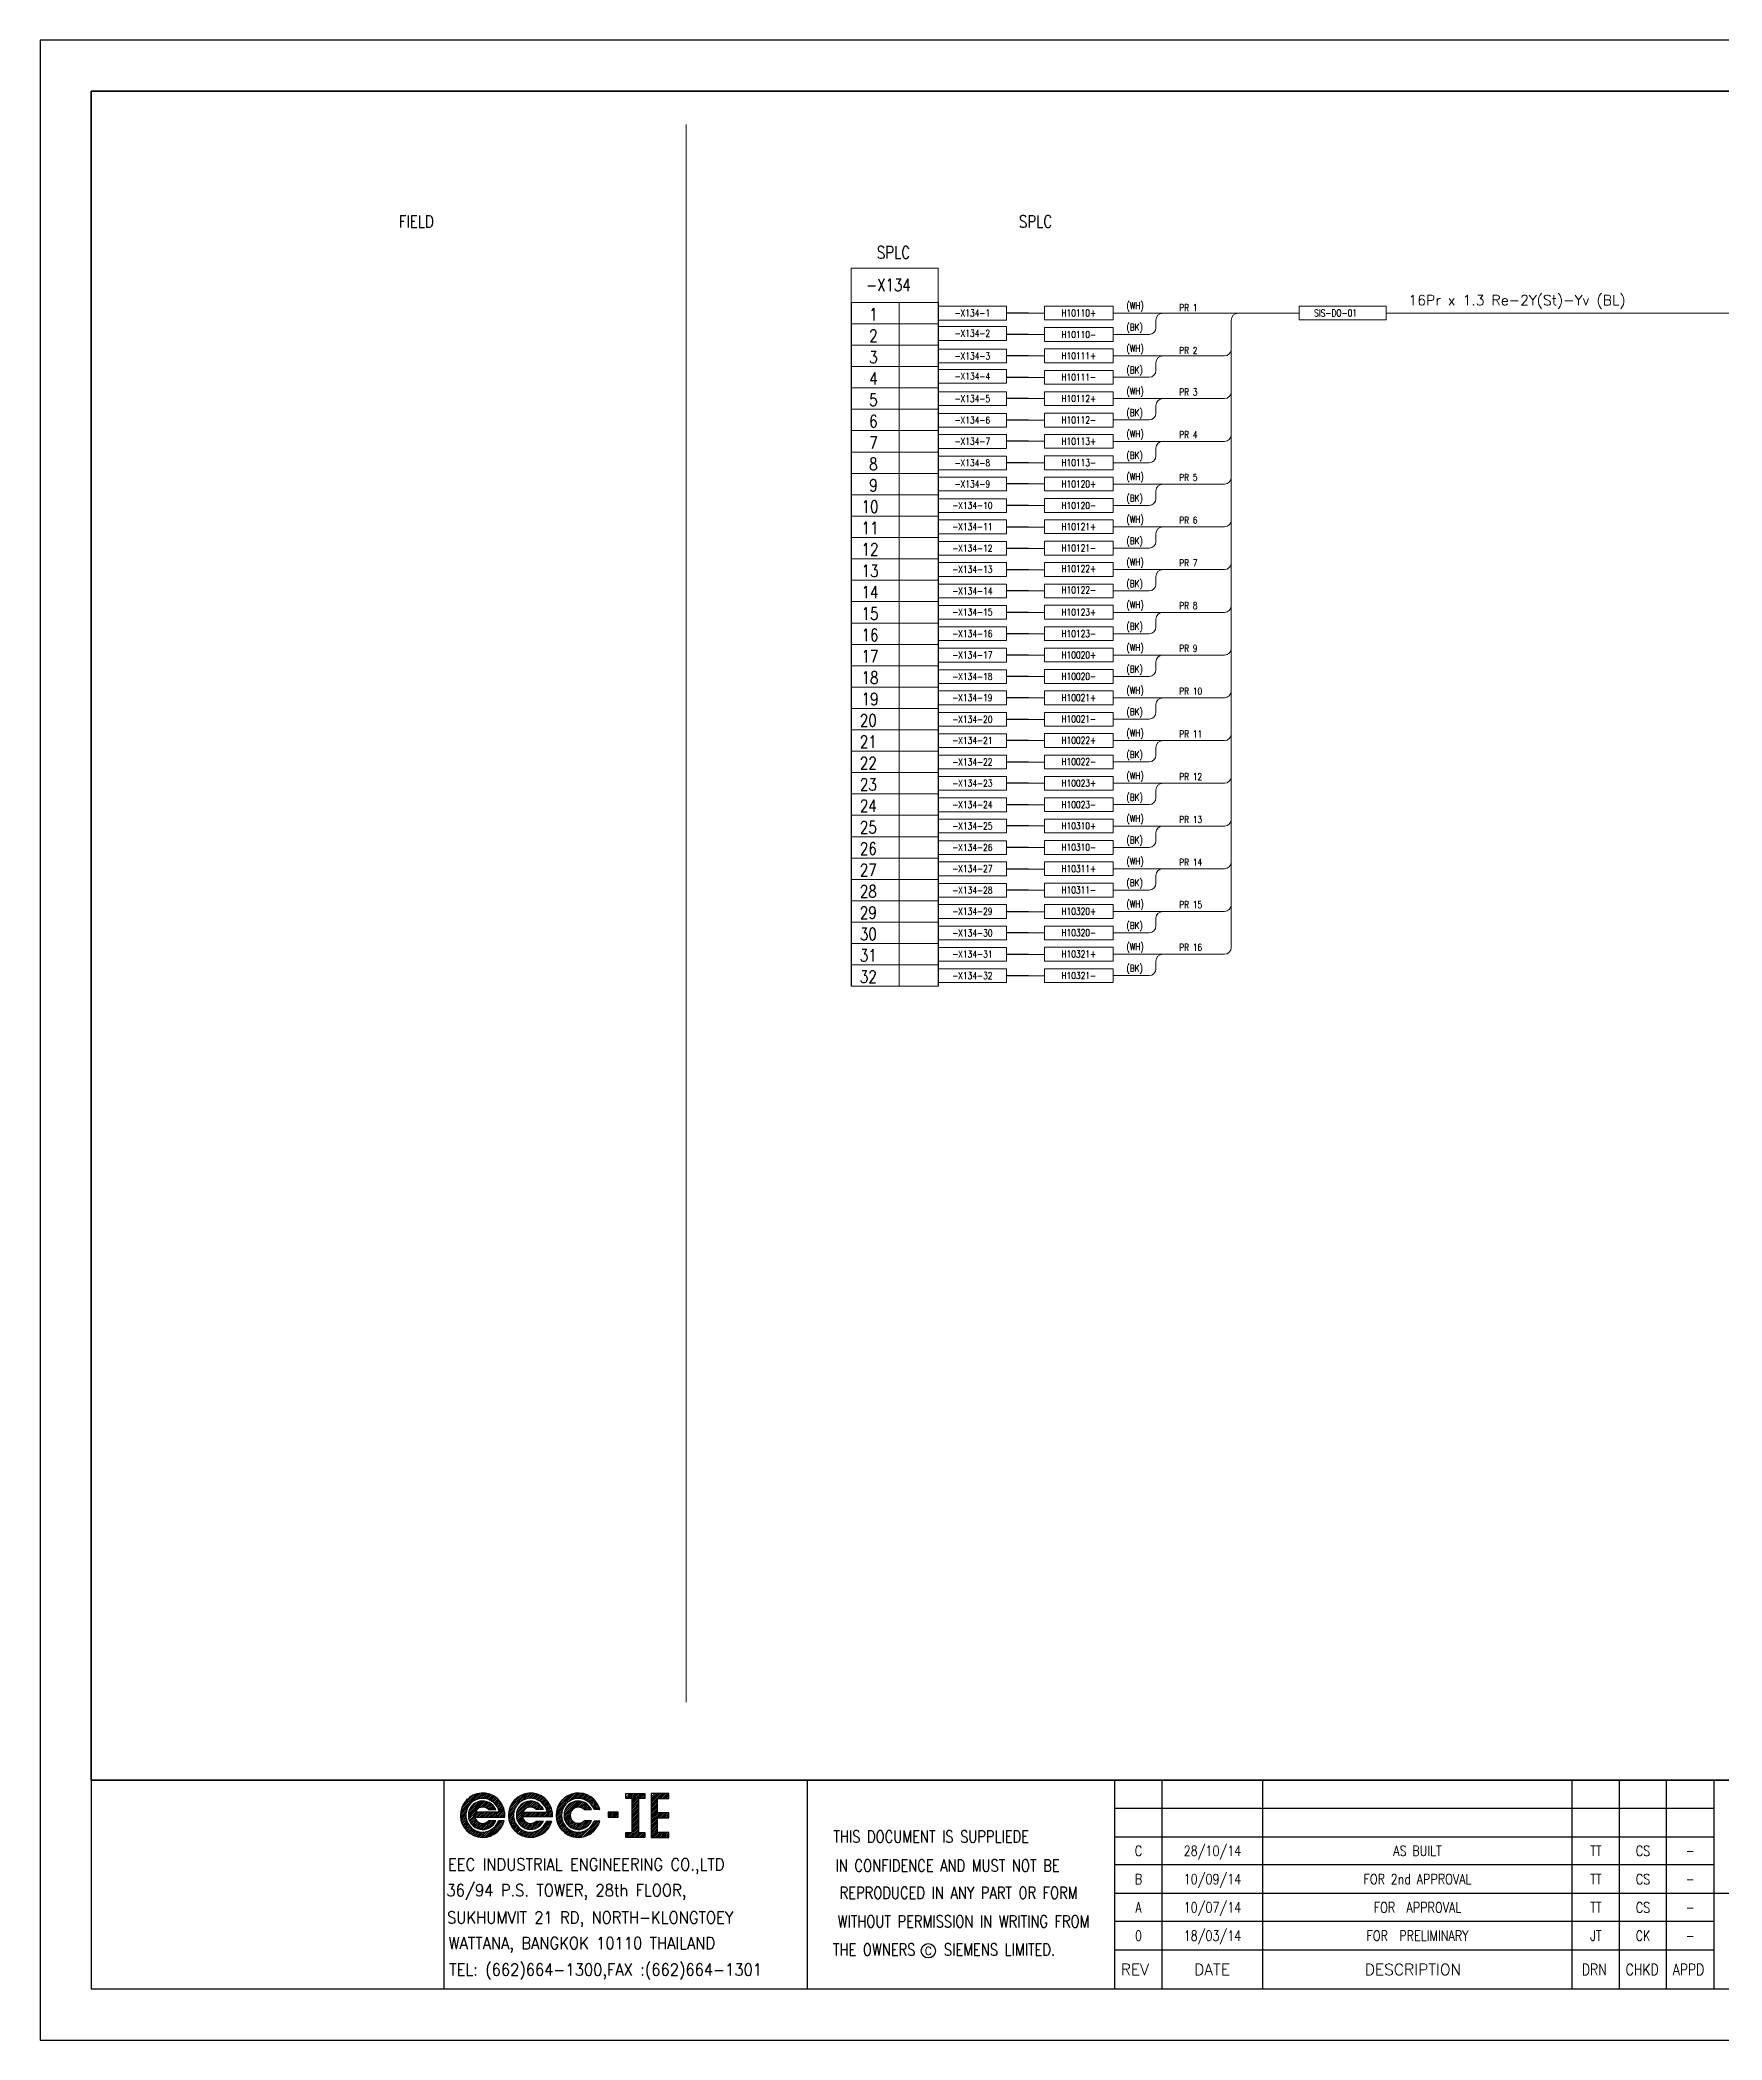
# Model space of a CAD drawing. Header units: millimetres. Extents: x -14942 to 24072, y -50285 to 2207.
# Drawn here: x 1572.6 to 1818.6, y -9461.3 to -9168.8 of the extents above; entities that cross this region are included whole.
import ezdxf
from ezdxf.enums import TextEntityAlignment as Align

# ---------------------------------------------------------------- set-up
doc = ezdxf.new("R2010")
doc.units = ezdxf.units.MM
doc.header["$MEASUREMENT"] = 0
doc.layers.get('0').update_dxf_attribs({"linetype": 'CONTINUOUS'})
for name, color, linetype in [('52049_PAPER A4$0$Frame_A1', 253, 'CONTINUOUS'), ('BEAM', 3, 'CONTINUOUS'), ('INSTRUMENT', 1, 'CONTINUOUS'), ('TEXT', 2, 'CONTINUOUS')]:
    doc.layers.add(name, color=color, linetype=linetype)
doc.styles.add('52049_PAPER A4$0$Romans-title', font='romans.shx')
doc.styles.add('ROMANS', font='romans')

# ---------------------------------------------------------------- blocks, each defined once
blk = doc.blocks.new('52049_PAPER A4$0$eec-ie')
at = {"layer": '52049_PAPER A4$0$Frame_A1', "color": 0, "lineweight": -3}
for p, q in [((0.649, 0.571), (0.955, 0.877)), ((0.773, 0.617), (1.031, 0.875)), ((4.693, 0.483), (5.085, 0.875)), ((4.878, 0.591), (5.165, 0.877)), ((-0.005, -0.082), (0.302, 0.224)), ((-0.002, -0.158), (0.256, 0.1)), ((0, 0), (0.873, 0.873)), ((0.005, -0.229), (0.236, 0.002)), ((0.013, 0.091), (0.781, 0.859)), ((0.04, 0.196), (0.677, 0.833)), ((0.09, 0.324), (0.549, 0.783)), ((0.256, 0.568), (0.305, 0.617)), ((0.345, -0.123), (0.996, 0.528)), ((0.346, -0.044), (0.916, 0.526)), ((0.352, -0.194), (1.066, 0.521)), ((0.361, 0.049), (0.824, 0.512)), ((0.366, -0.258), (0.664, 0.04)), ((0.385, -0.317), (0.742, 0.04)), ((0.402, 0.168), (0.704, 0.47)), ((0.409, -0.371), (0.82, 0.04)), ((1.692, 0.04), (0.64, 0.04)), ((0.684, -0.173), (0.898, 0.04)), ((0.762, -0.173), (0.976, 0.04)), ((0.84, -0.173), (1.054, 0.04)), ((0.869, 0.245), (1.13, 0.507)), ((0.87, 0.637), (1.102, 0.868)), ((0.918, -0.173), (1.132, 0.04)), ((0.955, 0.643), (1.168, 0.856)), ((0.961, 0.259), (1.189, 0.488)), ((0.996, -0.173), (1.21, 0.04)), ((1.03, 0.64), (1.231, 0.841)), ((1.033, 0.253), (1.243, 0.464)), ((1.074, -0.173), (1.288, 0.04)), ((1.093, 0.236), (1.294, 0.436)), ((1.099, 0.631), (1.29, 0.822)), ((1.146, 0.21), (1.34, 0.404)), ((1.152, -0.173), (1.366, 0.04)), ((1.162, 0.617), (1.346, 0.8)), ((1.192, 0.178), (1.383, 0.369)), ((1.218, 0.155), (1.538, 0.155)), ((1.221, 0.598), (1.399, 0.776)), ((1.23, -0.173), (1.444, 0.04)), ((1.246, 0.155), (1.422, 0.331)), ((1.276, 0.575), (1.45, 0.749)), ((1.308, -0.173), (1.522, 0.04)), ((1.324, 0.155), (1.458, 0.289)), ((1.328, 0.548), (1.498, 0.719)), ((1.376, 0.519), (1.544, 0.687)), ((1.386, -0.173), (1.6, 0.04)), ((1.402, 0.155), (1.49, 0.243)), ((1.422, 0.486), (1.588, 0.653)), ((1.464, 0.45), (1.63, 0.616)), ((1.464, -0.173), (1.677, 0.04)), ((1.48, 0.155), (1.519, 0.194)), ((1.503, 0.412), (1.669, 0.577)), ((1.539, 0.37), (1.706, 0.536)), ((1.542, -0.173), (1.898, 0.183)), ((1.573, 0.326), (1.741, 0.493)), ((1.603, 0.278), (1.773, 0.448)), ((1.62, -0.173), (1.914, 0.121)), ((1.63, 0.227), (1.803, 0.4)), ((1.654, 0.173), (1.831, 0.35)), ((1.674, 0.115), (1.856, 0.297)), ((1.689, 0.052), (1.879, 0.241)), ((1.698, -0.173), (1.927, 0.056)), ((2.092, -0.09), (2.374, 0.191)), ((2.095, -0.166), (2.337, 0.076)), ((2.096, -0.009), (2.513, 0.408)), ((2.109, 0.082), (2.883, 0.856)), ((2.133, 0.184), (2.78, 0.831)), ((2.181, 0.31), (2.655, 0.784)), ((2.311, 0.518), (2.447, 0.654)), ((2.442, -0.131), (3.095, 0.523)), ((2.442, -0.052), (3.017, 0.522)), ((2.45, -0.2), (2.776, 0.125)), ((2.456, 0.039), (2.926, 0.509)), ((2.465, -0.264), (2.764, 0.036)), ((2.485, -0.322), (2.842, 0.036)), ((2.493, 0.155), (2.81, 0.471)), ((2.557, 0.452), (2.973, 0.869)), ((2.716, -0.168), (2.92, 0.036)), ((2.725, 0.036), (3.79, 0.036)), ((2.773, 0.591), (3.055, 0.872)), ((2.794, -0.168), (2.998, 0.036)), ((2.839, 0.189), (3.165, 0.515)), ((2.872, -0.168), (3.076, 0.036)), ((2.889, 0.628), (3.131, 0.87)), ((2.95, -0.168), (3.154, 0.036)), ((2.983, 0.644), (3.201, 0.862)), ((2.985, 0.256), (3.229, 0.5)), ((3.028, -0.168), (3.232, 0.036)), ((3.064, 0.648), (3.267, 0.85)), ((3.07, 0.264), (3.287, 0.48)), ((3.106, -0.168), (3.31, 0.036)), ((3.138, 0.643), (3.329, 0.834)), ((3.139, 0.255), (3.34, 0.456)), ((3.184, -0.168), (3.388, 0.036)), ((3.198, 0.236), (3.39, 0.428)), ((3.206, 0.633), (3.387, 0.815)), ((3.25, 0.209), (3.436, 0.396)), ((3.262, -0.168), (3.466, 0.036)), ((3.268, 0.618), (3.443, 0.793)), ((3.294, 0.176), (3.478, 0.36)), ((3.622, 0.16), (3.312, 0.16)), ((3.326, 0.598), (3.496, 0.768)), ((3.34, -0.168), (3.544, 0.036)), ((3.356, 0.16), (3.517, 0.321)), ((3.381, 0.574), (3.547, 0.74)), ((3.418, -0.168), (3.622, 0.036)), ((3.432, 0.547), (3.595, 0.71)), ((3.434, 0.16), (3.552, 0.278)), ((3.48, 0.517), (3.64, 0.678)), ((3.496, -0.168), (3.7, 0.036)), ((3.512, 0.16), (3.584, 0.232)), ((3.524, 0.484), (3.684, 0.643)), ((3.566, 0.448), (3.725, 0.607)), ((3.574, -0.168), (3.778, 0.036)), ((3.59, 0.16), (3.612, 0.182)), ((3.605, 0.408), (3.764, 0.567)), ((3.641, 0.366), (3.8, 0.526)), ((3.652, -0.168), (3.989, 0.169)), ((3.674, 0.321), (3.835, 0.483)), ((3.704, 0.273), (3.867, 0.437)), ((3.73, 0.222), (3.897, 0.388)), ((3.73, -0.168), (4.005, 0.107)), ((3.753, 0.167), (3.924, 0.338)), ((3.773, 0.109), (3.948, 0.284)), ((3.788, 0.046), (3.97, 0.228)), ((3.808, -0.168), (4.016, 0.04)), ((4.18, -0.108), (4.466, 0.179)), ((4.182, -0.028), (4.574, 0.364)), ((4.184, -0.182), (4.432, 0.066)), ((4.192, 0.06), (4.997, 0.865)), ((4.213, 0.16), (4.897, 0.843)), ((4.254, 0.278), (4.779, 0.803)), ((4.343, 0.446), (4.611, 0.713)), ((4.529, -0.071), (5.128, 0.528)), ((4.531, -0.147), (5.204, 0.526)), ((4.538, 0.017), (5.04, 0.519)), ((4.54, -0.215), (4.857, 0.101)), ((4.568, 0.124), (4.932, 0.489)), ((4.69, 0.325), (4.732, 0.366)), ((4.956, 0.2), (5.272, 0.517)), ((4.991, 0.625), (5.239, 0.873)), ((5.083, 0.64), (5.308, 0.864)), ((5.087, 0.253), (5.334, 0.501)), ((5.164, 0.643), (5.373, 0.852)), ((5.17, 0.259), (5.392, 0.48)), ((5.237, 0.638), (5.435, 0.835)), ((5.238, 0.248), (5.444, 0.455)), ((5.296, 0.228), (5.493, 0.426)), ((5.304, 0.627), (5.493, 0.815)), ((5.346, 0.201), (5.539, 0.393)), ((5.366, 0.611), (5.548, 0.792)), ((5.39, 0.167), (5.58, 0.357)), ((5.402, 0.155), (5.722, 0.155)), ((5.424, 0.591), (5.6, 0.767)), ((5.456, 0.155), (5.619, 0.317)), ((5.478, 0.567), (5.65, 0.739)), ((5.528, 0.539), (5.698, 0.709)), ((5.534, 0.155), (5.653, 0.274)), ((5.576, 0.508), (5.743, 0.676)), ((5.612, 0.155), (5.684, 0.227)), ((5.62, 0.475), (5.786, 0.641)), ((5.661, 0.438), (5.827, 0.604)), ((5.69, 0.155), (5.712, 0.177)), ((5.7, 0.398), (5.865, 0.564)), ((5.735, 0.356), (5.902, 0.523)), ((5.767, 0.31), (5.936, 0.479)), ((5.797, 0.262), (5.967, 0.432)), ((5.823, 0.21), (5.997, 0.384)), ((6.09, 0.155), (5.845, 0.155)), ((5.846, 0.155), (6.024, 0.333)), ((5.924, 0.155), (6.048, 0.279)), ((6.002, 0.155), (6.07, 0.223)), ((6.08, 0.155), (6.088, 0.163)), ((6.901, 0.037), (6.46, 0.037)), ((6.46, 0.037), (6.46, -0.183)), ((6.46, -0.011), (6.508, 0.037)), ((6.46, -0.089), (6.586, 0.037)), ((6.46, -0.167), (6.664, 0.037)), ((6.521, -0.183), (6.742, 0.037)), ((6.599, -0.183), (6.82, 0.037)), ((6.677, -0.183), (6.898, 0.037)), ((6.901, -0.183), (6.901, 0.037)), ((7.232, 0.683), (7.413, 0.864)), ((7.27, 0.644), (7.491, 0.864)), ((7.348, 0.644), (7.568, 0.864)), ((7.426, 0.644), (7.646, 0.864)), ((7.504, 0.644), (7.724, 0.864)), ((7.507, 0.569), (7.802, 0.864)), ((7.507, 0.491), (7.88, 0.864)), ((7.507, 0.413), (7.958, 0.864)), ((7.507, 0.335), (7.783, 0.611)), ((7.507, 0.257), (7.783, 0.533)), ((7.507, 0.179), (7.783, 0.455)), ((7.507, 0.101), (7.783, 0.377)), ((7.507, 0.023), (7.783, 0.299)), ((7.507, -0.055), (7.783, 0.221)), ((7.507, -0.133), (7.783, 0.143)), ((7.507, -0.211), (7.783, 0.065)), ((7.816, 0.644), (8.036, 0.864)), ((7.894, 0.644), (8.059, 0.808)), ((7.972, 0.644), (8.059, 0.73)), ((8.05, 0.644), (8.059, 0.652)), ((8.334, 0.46), (8.738, 0.864)), ((8.334, 0.538), (8.66, 0.864)), ((8.334, 0.382), (8.816, 0.864)), ((8.334, 0.694), (8.504, 0.864)), ((8.334, 0.616), (8.582, 0.864)), ((8.334, 0.304), (8.61, 0.58)), ((8.334, 0.226), (8.61, 0.502)), ((8.334, 0.149), (8.61, 0.424)), ((8.334, 0.071), (8.61, 0.346)), ((8.334, -0.007), (8.61, 0.268)), ((8.334, -0.085), (8.61, 0.19)), ((8.334, -0.163), (8.61, 0.112)), ((8.334, -0.241), (8.61, 0.034)), ((8.334, -0.397), (8.741, 0.01)), ((8.334, -0.319), (8.663, 0.01)), ((8.334, -0.475), (8.819, 0.01)), ((8.673, 0.644), (8.894, 0.864)), ((8.676, -0.211), (8.897, 0.01)), ((8.751, 0.644), (8.972, 0.864)), ((8.754, -0.211), (8.975, 0.01)), ((8.829, 0.644), (9.05, 0.864)), ((8.832, -0.211), (9.053, 0.01)), ((8.907, 0.644), (9.106, 0.842)), ((8.985, 0.644), (9.106, 0.764)), ((9.063, 0.644), (9.106, 0.686)), ((0.016, -0.295), (0.23, -0.082)), ((0.032, -0.358), (0.232, -0.157)), ((0.051, -0.417), (0.242, -0.226)), ((0.072, -0.473), (0.256, -0.29)), ((0.097, -0.527), (0.275, -0.349)), ((0.124, -0.578), (0.298, -0.404)), ((0.154, -0.626), (0.324, -0.455)), ((0.186, -0.672), (0.354, -0.504)), ((0.22, -0.716), (0.387, -0.549)), ((0.256, -0.757), (0.422, -0.591)), ((0.295, -0.796), (0.461, -0.63)), ((0.336, -0.833), (0.503, -0.667)), ((0.379, -0.868), (0.547, -0.7)), ((0.425, -0.9), (0.595, -0.731)), ((0.437, -0.421), (0.637, -0.221)), ((0.468, -0.467), (0.662, -0.273)), ((0.473, -0.931), (0.646, -0.758)), ((0.503, -0.51), (0.694, -0.319)), ((0.523, -0.958), (0.7, -0.781)), ((0.542, -0.55), (0.733, -0.359)), ((0.576, -0.984), (0.758, -0.801)), ((0.584, -0.585), (0.777, -0.392)), ((0.622, -0.173), (1.935, -0.173)), ((0.63, -0.618), (0.828, -0.419)), ((0.631, -1.006), (0.82, -0.817)), ((0.679, -0.646), (0.887, -0.439)), ((0.69, -1.025), (0.888, -0.827)), ((0.732, -0.671), (0.956, -0.448)), ((0.751, -1.042), (0.962, -0.831)), ((0.79, -0.691), (1.041, -0.44)), ((0.817, -1.054), (1.043, -0.828)), ((0.853, -0.707), (1.194, -0.366)), ((0.886, -1.062), (1.137, -0.812)), ((0.922, -0.715), (1.294, -0.343)), ((0.961, -1.066), (1.253, -0.774)), ((0.999, -0.716), (1.372, -0.343)), ((1.042, -1.063), (1.762, -0.343)), ((1.088, -0.705), (1.45, -0.343)), ((1.131, -1.052), (1.839, -0.343)), ((1.199, -0.672), (1.528, -0.343)), ((1.538, -0.343), (1.218, -0.343)), ((1.232, -1.029), (1.902, -0.359)), ((1.353, -0.986), (1.858, -0.48)), ((1.533, -0.884), (1.757, -0.66)), ((1.646, -0.381), (1.684, -0.343)), ((1.906, -0.343), (1.661, -0.343)), ((1.776, -0.173), (1.935, -0.014)), ((1.854, -0.173), (1.938, -0.089)), ((1.932, -0.173), (1.936, -0.169)), ((2.103, -0.236), (2.321, -0.018)), ((2.115, -0.302), (2.317, -0.1)), ((2.131, -0.364), (2.321, -0.173)), ((2.15, -0.423), (2.332, -0.241)), ((2.172, -0.479), (2.347, -0.303)), ((2.197, -0.532), (2.367, -0.362)), ((2.224, -0.582), (2.39, -0.416)), ((2.254, -0.63), (2.417, -0.467)), ((2.287, -0.676), (2.448, -0.515)), ((2.321, -0.719), (2.481, -0.559)), ((2.358, -0.76), (2.517, -0.601)), ((2.397, -0.799), (2.556, -0.64)), ((2.439, -0.836), (2.598, -0.676)), ((2.482, -0.87), (2.643, -0.709)), ((2.509, -0.376), (2.71, -0.175)), ((2.528, -0.902), (2.691, -0.739)), ((2.537, -0.425), (2.729, -0.234)), ((2.569, -0.471), (2.756, -0.285)), ((2.576, -0.932), (2.743, -0.765)), ((2.605, -0.513), (2.789, -0.33)), ((2.627, -0.959), (2.797, -0.789)), ((2.644, -0.552), (2.828, -0.368)), ((2.68, -0.984), (2.856, -0.808)), ((2.687, -0.588), (2.873, -0.401)), ((4.023, -0.168), (2.708, -0.168)), ((2.733, -0.619), (2.925, -0.427)), ((2.736, -1.006), (2.919, -0.823)), ((2.783, -0.647), (2.985, -0.445)), ((2.796, -1.024), (2.987, -0.833)), ((2.837, -0.671), (3.056, -0.453)), ((2.858, -1.04), (3.062, -0.836)), ((2.896, -0.69), (3.144, -0.443)), ((2.924, -1.052), (3.144, -0.831)), ((2.96, -0.704), (3.316, -0.348)), ((2.995, -1.059), (3.24, -0.814)), ((3.03, -0.712), (3.394, -0.348)), ((3.071, -1.061), (3.359, -0.773)), ((3.11, -0.71), (3.472, -0.348)), ((3.153, -1.056), (3.862, -0.348)), ((3.203, -0.695), (3.55, -0.348)), ((3.245, -1.043), (3.94, -0.348)), ((3.312, -0.348), (3.622, -0.348)), ((3.323, -0.653), (3.618, -0.358)), ((3.349, -1.016), (3.981, -0.385)), ((3.478, -0.965), (3.93, -0.514)), ((3.738, -0.394), (3.784, -0.348)), ((3.756, -0.348), (3.992, -0.348)), ((3.886, -0.168), (4.024, -0.03)), ((3.963, -0.168), (4.026, -0.106)), ((4.192, -0.251), (4.417, -0.027)), ((4.205, -0.316), (4.414, -0.108)), ((4.222, -0.378), (4.419, -0.181)), ((4.242, -0.436), (4.43, -0.247)), ((4.264, -0.491), (4.446, -0.309)), ((4.29, -0.544), (4.466, -0.367)), ((4.318, -0.594), (4.49, -0.421)), ((4.348, -0.641), (4.518, -0.472)), ((4.381, -0.686), (4.548, -0.519)), ((4.416, -0.729), (4.582, -0.563)), ((4.453, -0.77), (4.619, -0.604)), ((4.493, -0.809), (4.658, -0.643)), ((4.534, -0.845), (4.701, -0.678)), ((4.556, -0.278), (4.804, -0.03)), ((4.577, -0.335), (4.798, -0.113)), ((4.578, -0.879), (4.747, -0.711)), ((4.602, -0.388), (4.808, -0.181)), ((4.624, -0.911), (4.795, -0.74)), ((4.631, -0.437), (4.829, -0.239)), ((4.664, -0.482), (4.856, -0.289)), ((4.673, -0.94), (4.847, -0.766)), ((4.7, -0.523), (4.89, -0.333)), ((4.724, -0.967), (4.903, -0.788)), ((4.74, -0.562), (4.931, -0.371)), ((4.778, -0.991), (4.962, -0.807)), ((4.783, -0.596), (4.977, -0.402)), ((4.829, -0.628), (5.031, -0.427)), ((4.834, -1.013), (5.026, -0.821)), ((4.88, -0.655), (5.092, -0.443)), ((4.894, -1.031), (5.095, -0.829)), ((4.935, -0.678), (5.165, -0.448)), ((4.957, -1.046), (5.172, -0.831)), ((4.994, -0.697), (5.26, -0.43)), ((5.023, -1.057), (5.257, -0.824)), ((5.059, -0.71), (5.426, -0.343)), ((5.095, -1.064), (5.356, -0.802)), ((5.13, -0.717), (5.504, -0.343)), ((5.171, -1.066), (5.485, -0.752)), ((5.211, -0.714), (5.582, -0.343)), ((5.254, -1.06), (5.971, -0.343)), ((5.305, -0.698), (5.659, -0.343)), ((5.347, -1.046), (6.049, -0.343)), ((5.722, -0.343), (5.402, -0.343)), ((5.429, -0.652), (5.709, -0.372)), ((5.453, -1.018), (6.075, -0.396)), ((5.585, -0.964), (6.02, -0.528)), ((5.808, -0.428), (5.893, -0.343)), ((5.845, -0.343), (6.09, -0.343)), ((6.46, -0.183), (6.901, -0.183)), ((6.755, -0.183), (6.901, -0.037)), ((6.833, -0.183), (6.901, -0.115)), ((7.232, -0.954), (7.341, -0.845)), ((7.232, -0.876), (7.263, -0.845)), ((7.232, -1.032), (7.419, -0.845)), ((7.276, -1.065), (7.497, -0.845)), ((7.354, -1.065), (7.783, -0.637)), ((7.432, -1.065), (7.783, -0.715)), ((7.507, -0.289), (7.783, -0.013)), ((7.507, -0.367), (7.783, -0.091)), ((7.507, -0.444), (7.783, -0.169)), ((7.507, -0.522), (7.783, -0.247)), ((7.507, -0.6), (7.783, -0.325)), ((7.507, -0.678), (7.783, -0.403)), ((7.507, -0.756), (7.783, -0.481)), ((7.507, -0.834), (7.783, -0.559)), ((7.51, -1.065), (7.783, -0.793)), ((7.588, -1.065), (7.809, -0.845)), ((7.666, -1.065), (7.887, -0.845)), ((7.744, -1.065), (7.964, -0.845)), ((7.822, -1.065), (8.042, -0.845)), ((8.334, -0.553), (8.61, -0.277)), ((8.334, -0.631), (8.61, -0.355)), ((8.334, -0.709), (8.61, -0.433)), ((8.334, -0.787), (8.61, -0.511)), ((8.334, -0.865), (8.61, -0.589)), ((8.334, -0.943), (8.61, -0.667)), ((8.334, -1.021), (8.61, -0.745)), ((8.368, -1.065), (8.61, -0.823)), ((8.446, -1.065), (8.666, -0.845)), ((8.524, -1.065), (8.744, -0.845)), ((8.602, -1.065), (8.822, -0.845)), ((8.679, -1.065), (8.9, -0.845)), ((8.757, -1.065), (8.978, -0.845)), ((8.835, -1.065), (9.056, -0.845)), ((8.91, -0.211), (9.106, -0.015)), ((8.913, -1.065), (9.106, -0.873)), ((8.988, -0.211), (9.106, -0.093)), ((9.066, -0.211), (9.106, -0.171)), ((7.9, -1.065), (8.059, -0.907)), ((7.978, -1.065), (8.059, -0.985)), ((8.056, -1.065), (8.059, -1.063)), ((8.991, -1.065), (9.106, -0.951)), ((9.069, -1.065), (9.106, -1.029))]:
    blk.add_line(p, q, dxfattribs=at)
for points in [[(7.232, 0.864), (8.059, 0.864), (8.059, 0.644), (7.783, 0.644), (7.783, -0.845), (8.059, -0.845), (8.059, -1.065), (7.232, -1.065), (7.232, -0.845), (7.507, -0.845), (7.507, 0.644), (7.232, 0.644)], [(8.61, 0.01), (8.61, 0.644), (9.106, 0.644), (9.106, 0.864), (8.334, 0.864), (8.334, -1.065), (9.106, -1.065), (9.106, -0.845), (8.61, -0.845), (8.61, -0.211), (9.106, -0.211), (9.106, 0.01)]]:
    blk.add_lwpolyline(points, close=True, dxfattribs=at)
for centre, radius, start, end in [((0.967, -0.094), 0.972, 355.3439, 345.14659), ((5.151, -0.094), 0.972, 14.85341, 345.14659), ((0.967, -0.094), 0.737, 10.52425, 340.25595), ((0.967, -0.094), 0.623, 23.56973, 336.43027), ((0.967, -0.094), 0.354, 44.78756, 157.61069), ((3.059, -0.094), 0.967, 355.6074, 344.77468), ((3.059, -0.094), 0.742, 10.07657, 339.99371), ((3.059, -0.094), 0.618, 24.25452, 335.74548), ((3.059, -0.094), 0.358, 45.10959, 158.75786), ((5.151, -0.094), 0.737, 19.74405, 340.25595), ((5.151, -0.094), 0.623, 23.56973, 336.43027), ((5.151, -0.094), 0.354, 44.78756, 315.21244), ((0.967, -0.094), 0.354, 192.89006, 315.21244), ((3.059, -0.094), 0.358, 191.9242, 314.89041)]:
    blk.add_arc(centre, radius, start, end, dxfattribs=at)
blk = doc.blocks.new('52049_PAPER A4$0$eec logo')
at = {"color": 7, "xscale": 2.786697286423482, "yscale": 2.786697286423482, "zscale": 2.786697286423482}
blk.add_blockref('52049_PAPER A4$0$eec-ie', (50.01, 25.95), dxfattribs=at)
blk = doc.blocks.new('FJB')
at = {"color": 3}
for p, q in [((-415.5, 38.01), (-4.5, 38.01)), ((-363.94, 38.01), (-363.94, 7.5)), ((-310.77, 38.01), (-310.77, 7.5)), ((-265.75, 7.5), (-265.75, 38.01)), ((-258.85, 7.5), (-258.85, 38.01)), ((-244.11, 7.5), (-244.11, 38.01)), ((-198.84, 7.5), (-198.84, 38.01)), ((-191.95, 7.5), (-191.95, 38.01)), ((-185.05, 7.5), (-185.05, 38.01)), ((-178.16, 38.01), (-178.16, 7.5)), ((-178.16, 21.46), (-4.5, 21.46)), ((-265.75, 13.19), (-178.16, 13.19))]:
    blk.add_line(p, q, dxfattribs=at)
at = {"color": 1}
for p, q in [((-178.16, 33.87), (-265.75, 33.87)), ((-265.75, 29.74), (-178.16, 29.74)), ((-178.16, 25.6), (-265.75, 25.6)), ((-265.75, 21.46), (-178.16, 21.46)), ((-178.16, 17.33), (-265.75, 17.33))]:
    blk.add_line(p, q, dxfattribs=at)
at = {"color": 7}
blk.add_lwpolyline([(0, 0), (0, 292.5), (-423, 292.5), (-423, 0)], close=True, dxfattribs=at)
blk.add_lwpolyline([(-415.5, 285), (-4.5, 285), (-4.5, 38.01), (-415.5, 38.01)], close=True)
at = {"color": 3}
blk.add_lwpolyline([(-4.5, 7.5), (-4.5, 285), (-415.5, 285), (-415.5, 7.5)], close=True, dxfattribs=at)
at = {"color": 2}
blk.add_circle((-293.05, 13.05), 1.05, dxfattribs=at)
at = {"color": 3, "xscale": 1.200000000000001, "yscale": 1.200000000000001, "zscale": 1.200000000000001}
blk.add_blockref('52049_PAPER A4$0$eec logo', (-421.49, 2.05), dxfattribs=at)
at = {"color": 2, "style": '52049_PAPER A4$0$Romans-title', "width": 0.8}
for s, p in [('THIS DOCUMENT IS SUPPLIEDE', (-292.63, 29.75)), ('IN CONFIDENCE AND MUST NOT BE', (-290.24, 25.51)), (' REPRODUCED IN ANY PART OR FORM', (-289.1, 21.53)), (' WITHOUT PERMISSION IN WRITING FROM ', (-287.9, 17.35)), ('THE OWNERS   SIEMENS LIMITED. ', (-290.28, 13.22))]:
    blk.add_text(s, height=1.75, dxfattribs=at).set_placement(p, align=Align.MIDDLE)
at = {"color": 2, "style": '52049_PAPER A4$0$Romans-title'}
for s, height, width, p in [('EEC INDUSTRIAL ENGINEERING CO.,LTD', 1.75, 0.9, (-363.31, 24.81)), ('36/94 P.S. TOWER, 28th FLOOR,', 1.75, 0.9, (-363.55, 21.03, -1.75)), ('SUKHUMVIT 21 RD, NORTH-KLONGTOEY', 1.75, 0.9, (-363.45, 17.05, -1.75)), ('WATTANA, BANGKOK 10110 THAILAND ', 1.75, 0.9, (-363.25, 13.31, -1.75)), ('TEL: (662)664-1300,FAX :(662)664-1301', 1.75, 0.9, (-363.14, 9.42, -1.75)), ('DRN', 1.655, 0.8, (-197.44, 9.49)), ('CHKD', 1.655, 0.8, (-191.03, 9.49)), ('APPD', 1.655, 0.8, (-184.14, 9.49))]:
    blk.add_text(s, height=height, dxfattribs=dict(at, width=width)).set_placement(p)
at = {"color": 2, "style": '52049_PAPER A4$0$Romans-title', "width": 0.8}
for s, p in [('C', (-262.3, 27.67)), ('28/10/14', (-251.48, 27.67)), ('AS BUILT', (-221.48, 27.67)), ('TT', (-195.39, 27.67)), ('CS', (-188.5, 27.67)), ('-', (-181.6, 27.67)), ('B', (-262.3, 23.53)), ('10/09/14', (-251.48, 23.53)), ('FOR 2nd APPROVAL', (-221.48, 23.53)), ('TT', (-195.39, 23.53)), ('CS', (-188.5, 23.53)), ('-', (-181.6, 23.53)), ('A', (-262.3, 19.39)), ('10/07/14', (-251.48, 19.39)), ('FOR  APPROVAL', (-221.48, 19.39)), ('TT', (-195.39, 19.39)), ('CS', (-188.5, 19.39)), ('-', (-181.6, 19.39)), ('0', (-262.3, 15.26)), ('18/03/14', (-251.48, 15.26)), ('FOR  PRELIMINARY', (-221.48, 15.26)), ('JT', (-195.39, 15.26)), ('CK', (-188.5, 15.26)), ('-', (-181.6, 15.26))]:
    blk.add_text(s, height=1.5, dxfattribs=at).set_placement(p, align=Align.MIDDLE_CENTER)
at = {"color": 2, "style": '52049_PAPER A4$0$Romans-title'}
blk.add_text('C', height=1.19, dxfattribs=at).set_placement((-293.05, 13.05), align=Align.MIDDLE)
for s, height, p in [('REV', 1.655, (-264.9, 9.49)), ('DATE', 1.655, (-254.17, 9.49)), ('DESCRIPTION', 1.6548, (-229.2, 9.49))]:
    blk.add_text(s, height=height, dxfattribs=at).set_placement(p)

msp = doc.modelspace()

# ---------------------------------------------------------------- linework, layer by layer
at = {"layer": 'BEAM', "color": 7, "lineweight": 13, "ltscale": 0.3}
msp.add_line((1667.11, -9411.88), (1667.11, -9181.13), dxfattribs=at)
at = {"layer": 'INSTRUMENT', "color": 7, "lineweight": 13}
for p, q in [((1691.25, -9207.15), (1703.95, -9207.15)), ((1698.27, -9207.15), (1698.27, -9307.15)), ((1703.95, -9210.28), (1691.25, -9210.28)), ((1717.18, -9208.72), (1719.52, -9208.72)), ((1729.55, -9208.72), (1742.17, -9208.72)), ((1735.82, -9210.84), (1735.82, -9209.72)), ((1742.17, -9208.72), (1756.79, -9208.72)), ((1746.84, -9209.72), (1746.84, -9301.47)), ((1769.5, -9208.7), (1846.05, -9208.7)), ((1691.25, -9213.4), (1703.95, -9213.4)), ((1703.95, -9213.4), (1691.25, -9213.4)), ((1717.18, -9211.86), (1719.52, -9211.86)), ((1729.55, -9211.84), (1734.82, -9211.84)), ((1703.95, -9216.53), (1691.25, -9216.53)), ((1717.18, -9214.97), (1719.52, -9214.97)), ((1729.55, -9214.97), (1745.84, -9214.97)), ((1735.82, -9217.09), (1735.82, -9215.97)), ((1717.18, -9218.11), (1719.52, -9218.11)), ((1729.55, -9218.09), (1734.82, -9218.09)), ((1691.25, -9219.65), (1703.95, -9219.65)), ((1703.95, -9219.65), (1691.25, -9219.65)), ((1717.18, -9221.2), (1719.52, -9221.2)), ((1729.55, -9221.22), (1745.84, -9221.22)), ((1735.82, -9223.34), (1735.82, -9222.22)), ((1703.95, -9222.78), (1691.25, -9222.78)), ((1717.18, -9224.35), (1719.52, -9224.35)), ((1729.55, -9224.34), (1734.82, -9224.34)), ((1703.95, -9225.9), (1691.25, -9225.9)), ((1691.25, -9225.9), (1703.95, -9225.9)), ((1717.18, -9227.45), (1719.52, -9227.45)), ((1729.55, -9227.47), (1745.84, -9227.47)), ((1703.95, -9229.03), (1691.25, -9229.03)), ((1717.18, -9230.6), (1719.52, -9230.6)), ((1729.55, -9230.59), (1734.82, -9230.59)), ((1735.82, -9229.59), (1735.82, -9228.47)), ((1691.25, -9232.15), (1703.95, -9232.15)), ((1703.95, -9232.15), (1691.25, -9232.15)), ((1717.18, -9233.68), (1719.52, -9233.68)), ((1729.55, -9233.72), (1745.84, -9233.72)), ((1703.95, -9235.28), (1691.25, -9235.28)), ((1717.18, -9236.86), (1719.52, -9236.86)), ((1729.55, -9236.84), (1734.82, -9236.84)), ((1735.82, -9235.84), (1735.82, -9234.72)), ((1703.95, -9238.4), (1691.25, -9238.4)), ((1691.25, -9238.4), (1703.95, -9238.4)), ((1717.18, -9240), (1719.52, -9240)), ((1729.55, -9239.97), (1745.84, -9239.97)), ((1703.95, -9241.53), (1691.25, -9241.53)), ((1735.82, -9242.09), (1735.82, -9240.97)), ((1703.95, -9244.65), (1691.25, -9244.65)), ((1691.25, -9244.65), (1703.95, -9244.65)), ((1717.18, -9243.11), (1719.52, -9243.11)), ((1729.55, -9243.09), (1734.82, -9243.09)), ((1703.95, -9247.78), (1691.25, -9247.78)), ((1717.18, -9246.25), (1719.52, -9246.25)), ((1729.55, -9246.22), (1745.84, -9246.22)), ((1735.82, -9248.34), (1735.82, -9247.22)), ((1691.25, -9250.9), (1703.95, -9250.9)), ((1703.95, -9250.9), (1691.25, -9250.9)), ((1717.18, -9249.34), (1719.52, -9249.34)), ((1729.55, -9249.34), (1734.82, -9249.34)), ((1691.25, -9254.03), (1703.95, -9254.03)), ((1703.95, -9254.03), (1691.25, -9254.03)), ((1717.18, -9252.48), (1719.52, -9252.48)), ((1729.55, -9252.47), (1745.84, -9252.47)), ((1735.82, -9254.59), (1735.82, -9253.47)), ((1691.25, -9257.15), (1703.95, -9257.15)), ((1703.95, -9257.15), (1691.25, -9257.15)), ((1717.18, -9255.59), (1719.52, -9255.59)), ((1729.55, -9255.59), (1734.82, -9255.59)), ((1703.95, -9260.28), (1691.25, -9260.28)), ((1717.18, -9258.73), (1719.52, -9258.73)), ((1729.55, -9258.72), (1745.84, -9258.72)), ((1735.82, -9260.84), (1735.82, -9259.72)), ((1691.25, -9263.4), (1703.95, -9263.4)), ((1703.95, -9263.4), (1691.25, -9263.4)), ((1717.18, -9261.87), (1719.52, -9261.87)), ((1729.55, -9261.84), (1734.82, -9261.84)), ((1717.18, -9264.98), (1719.52, -9264.98)), ((1729.55, -9264.97), (1745.84, -9264.97)), ((1735.82, -9267.09), (1735.82, -9265.97)), ((1703.95, -9266.53), (1691.25, -9266.53)), ((1717.18, -9268.12), (1719.52, -9268.12)), ((1729.55, -9268.09), (1734.82, -9268.09)), ((1691.25, -9269.65), (1703.95, -9269.65)), ((1703.95, -9269.65), (1691.25, -9269.65)), ((1717.18, -9271.22), (1719.52, -9271.22)), ((1729.55, -9271.22), (1745.84, -9271.22)), ((1735.82, -9273.34), (1735.82, -9272.22)), ((1703.95, -9272.78), (1691.25, -9272.78)), ((1717.18, -9274.36), (1719.52, -9274.36)), ((1729.55, -9274.34), (1734.82, -9274.34)), ((1703.95, -9275.9), (1691.25, -9275.9)), ((1691.25, -9275.9), (1703.95, -9275.9)), ((1717.18, -9277.47), (1719.52, -9277.47)), ((1729.55, -9277.47), (1745.84, -9277.47)), ((1703.95, -9279.03), (1691.25, -9279.03)), ((1717.18, -9280.61), (1719.52, -9280.61)), ((1729.55, -9280.59), (1734.82, -9280.59)), ((1735.82, -9279.59), (1735.82, -9278.47)), ((1691.25, -9282.15), (1703.95, -9282.15)), ((1703.95, -9282.15), (1691.25, -9282.15)), ((1717.18, -9283.7), (1719.52, -9283.7)), ((1729.55, -9283.72), (1745.84, -9283.72)), ((1703.95, -9285.28), (1691.25, -9285.28)), ((1717.18, -9286.87), (1719.52, -9286.87)), ((1729.55, -9286.84), (1734.82, -9286.84)), ((1735.82, -9285.84), (1735.82, -9284.72)), ((1703.95, -9288.4), (1691.25, -9288.4)), ((1691.25, -9288.4), (1703.95, -9288.4)), ((1703.95, -9291.53), (1691.25, -9291.53)), ((1717.18, -9290.01), (1719.52, -9290.01)), ((1729.55, -9289.97), (1745.84, -9289.97)), ((1735.82, -9292.09), (1735.82, -9290.97)), ((1703.95, -9294.65), (1691.25, -9294.65)), ((1691.25, -9294.65), (1703.95, -9294.65)), ((1717.18, -9293.12), (1719.52, -9293.12)), ((1729.55, -9293.09), (1734.82, -9293.09)), ((1703.95, -9297.78), (1691.25, -9297.78)), ((1717.18, -9296.26), (1719.52, -9296.26)), ((1729.55, -9296.22), (1745.84, -9296.22)), ((1735.82, -9298.34), (1735.82, -9297.22)), ((1691.25, -9300.9), (1703.95, -9300.9)), ((1703.95, -9300.9), (1691.25, -9300.9)), ((1717.18, -9299.36), (1719.52, -9299.36)), ((1729.55, -9299.34), (1734.82, -9299.34)), ((1691.25, -9304.03), (1703.95, -9304.03)), ((1703.95, -9304.03), (1691.25, -9304.03)), ((1717.18, -9302.5), (1719.52, -9302.5)), ((1729.55, -9302.47), (1745.84, -9302.47)), ((1735.82, -9304.59), (1735.82, -9303.47)), ((1691.25, -9307.15), (1703.95, -9307.15)), ((1703.95, -9307.15), (1691.25, -9307.15)), ((1717.18, -9305.61), (1719.52, -9305.61)), ((1729.55, -9305.59), (1734.82, -9305.59))]:
    msp.add_line(p, q, dxfattribs=at)
at = {"layer": 'INSTRUMENT', "color": 7}
for p, q in [((1691.25, -9207.15), (1691.25, -9307.15)), ((1703.95, -9207.15), (1703.95, -9307.15)), ((1717.18, -9208.72), (1713.98, -9208.72)), ((1717.18, -9211.86), (1713.98, -9211.86)), ((1717.18, -9214.97), (1713.98, -9214.97)), ((1717.18, -9218.11), (1713.98, -9218.11)), ((1717.18, -9221.2), (1713.98, -9221.2)), ((1717.18, -9224.35), (1713.98, -9224.35)), ((1717.18, -9227.45), (1713.98, -9227.45)), ((1717.18, -9230.6), (1713.98, -9230.6)), ((1717.18, -9233.68), (1713.98, -9233.68)), ((1717.18, -9236.86), (1713.98, -9236.86)), ((1717.18, -9240), (1713.98, -9240)), ((1717.18, -9243.11), (1713.98, -9243.11)), ((1717.18, -9246.25), (1713.98, -9246.25)), ((1717.18, -9249.34), (1713.98, -9249.34)), ((1717.18, -9252.48), (1713.98, -9252.48)), ((1717.18, -9255.59), (1713.98, -9255.59)), ((1717.18, -9258.73), (1713.98, -9258.73)), ((1717.18, -9261.87), (1713.98, -9261.87)), ((1717.18, -9264.98), (1713.98, -9264.98)), ((1717.18, -9268.12), (1713.98, -9268.12)), ((1717.18, -9271.22), (1713.98, -9271.22)), ((1717.18, -9274.36), (1713.98, -9274.36)), ((1717.18, -9277.47), (1713.98, -9277.47)), ((1717.18, -9280.61), (1713.98, -9280.61)), ((1717.18, -9283.7), (1713.98, -9283.7)), ((1717.18, -9286.87), (1713.98, -9286.87)), ((1717.18, -9290.01), (1713.98, -9290.01)), ((1717.18, -9293.12), (1713.98, -9293.12)), ((1717.18, -9296.26), (1713.98, -9296.26)), ((1717.18, -9299.36), (1713.98, -9299.36)), ((1717.18, -9302.5), (1713.98, -9302.5)), ((1717.18, -9305.61), (1713.98, -9305.61))]:
    msp.add_line(p, q, dxfattribs=at)
at = {"layer": 'INSTRUMENT', "color": 7, "lineweight": 13}
for points in [[(1580.07, -9176.27), (1991.07, -9176.27), (1991.07, -9423.25), (1580.07, -9423.25)], [(1691.25, -9207.15), (1703.95, -9207.15), (1703.95, -9202.15), (1691.25, -9202.15)], [(1703.95, -9207.71), (1713.98, -9207.71), (1713.98, -9209.73), (1703.95, -9209.73)], [(1719.52, -9207.69), (1729.55, -9207.69), (1729.55, -9209.71), (1719.52, -9209.71)], [(1756.79, -9207.69), (1769.5, -9207.69), (1769.5, -9209.71), (1756.79, -9209.71)], [(1703.95, -9210.68), (1713.98, -9210.68), (1713.98, -9212.69), (1703.95, -9212.69)], [(1719.52, -9210.83), (1729.55, -9210.83), (1729.55, -9212.85), (1719.52, -9212.85)], [(1703.95, -9213.99), (1713.98, -9213.99), (1713.98, -9216), (1703.95, -9216)], [(1719.52, -9213.94), (1729.55, -9213.94), (1729.55, -9215.96), (1719.52, -9215.96)], [(1703.95, -9216.95), (1713.98, -9216.95), (1713.98, -9218.97), (1703.95, -9218.97)], [(1719.52, -9217.08), (1729.55, -9217.08), (1729.55, -9219.1), (1719.52, -9219.1)], [(1703.95, -9220.22), (1713.98, -9220.22), (1713.98, -9222.24), (1703.95, -9222.24)], [(1719.52, -9220.21), (1729.55, -9220.21), (1729.55, -9222.23), (1719.52, -9222.23)], [(1703.95, -9223.37), (1713.98, -9223.37), (1713.98, -9225.38), (1703.95, -9225.38)], [(1719.52, -9223.35), (1729.55, -9223.35), (1729.55, -9225.37), (1719.52, -9225.37)], [(1703.95, -9226.47), (1713.98, -9226.47), (1713.98, -9228.49), (1703.95, -9228.49)], [(1719.52, -9226.46), (1729.55, -9226.46), (1729.55, -9228.48), (1719.52, -9228.48)], [(1703.95, -9229.62), (1713.98, -9229.62), (1713.98, -9231.63), (1703.95, -9231.63)], [(1719.52, -9229.6), (1729.55, -9229.6), (1729.55, -9231.62), (1719.52, -9231.62)], [(1703.95, -9232.7), (1713.98, -9232.7), (1713.98, -9234.72), (1703.95, -9234.72)], [(1719.52, -9232.69), (1729.55, -9232.69), (1729.55, -9234.71), (1719.52, -9234.71)], [(1703.95, -9235.85), (1713.98, -9235.85), (1713.98, -9237.86), (1703.95, -9237.86)], [(1719.52, -9235.83), (1729.55, -9235.83), (1729.55, -9237.85), (1719.52, -9237.85)], [(1703.95, -9238.95), (1713.98, -9238.95), (1713.98, -9240.97), (1703.95, -9240.97)], [(1719.52, -9238.94), (1729.55, -9238.94), (1729.55, -9240.96), (1719.52, -9240.96)], [(1703.95, -9242.1), (1713.98, -9242.1), (1713.98, -9244.11), (1703.95, -9244.11)], [(1719.52, -9242.08), (1729.55, -9242.08), (1729.55, -9244.1), (1719.52, -9244.1)], [(1703.95, -9245.2), (1713.98, -9245.2), (1713.98, -9247.22), (1703.95, -9247.22)], [(1719.52, -9245.19), (1729.55, -9245.19), (1729.55, -9247.21), (1719.52, -9247.21)], [(1703.95, -9248.35), (1713.98, -9248.35), (1713.98, -9250.36), (1703.95, -9250.36)], [(1719.52, -9248.33), (1729.55, -9248.33), (1729.55, -9250.35), (1719.52, -9250.35)], [(1703.95, -9251.45), (1713.98, -9251.45), (1713.98, -9253.47), (1703.95, -9253.47)], [(1719.52, -9251.44), (1729.55, -9251.44), (1729.55, -9253.46), (1719.52, -9253.46)], [(1703.95, -9254.6), (1713.98, -9254.6), (1713.98, -9256.61), (1703.95, -9256.61)], [(1719.52, -9254.58), (1729.55, -9254.58), (1729.55, -9256.6), (1719.52, -9256.6)], [(1703.95, -9257.72), (1713.98, -9257.72), (1713.98, -9259.74), (1703.95, -9259.74)], [(1719.52, -9257.71), (1729.55, -9257.71), (1729.55, -9259.73), (1719.52, -9259.73)], [(1703.95, -9260.87), (1713.98, -9260.87), (1713.98, -9262.88), (1703.95, -9262.88)], [(1719.52, -9260.85), (1729.55, -9260.85), (1729.55, -9262.87), (1719.52, -9262.87)], [(1703.95, -9263.97), (1713.98, -9263.97), (1713.98, -9265.99), (1703.95, -9265.99)], [(1719.52, -9263.96), (1729.55, -9263.96), (1729.55, -9265.98), (1719.52, -9265.98)], [(1703.95, -9267.12), (1713.98, -9267.12), (1713.98, -9269.13), (1703.95, -9269.13)], [(1719.52, -9267.1), (1729.55, -9267.1), (1729.55, -9269.12), (1719.52, -9269.12)], [(1703.95, -9270.22), (1713.98, -9270.22), (1713.98, -9272.24), (1703.95, -9272.24)], [(1719.52, -9270.21), (1729.55, -9270.21), (1729.55, -9272.23), (1719.52, -9272.23)], [(1703.95, -9273.37), (1713.98, -9273.37), (1713.98, -9275.38), (1703.95, -9275.38)], [(1719.52, -9273.35), (1729.55, -9273.35), (1729.55, -9275.37), (1719.52, -9275.37)], [(1703.95, -9276.47), (1713.98, -9276.47), (1713.98, -9278.49), (1703.95, -9278.49)], [(1719.52, -9276.46), (1729.55, -9276.46), (1729.55, -9278.48), (1719.52, -9278.48)], [(1703.95, -9279.62), (1713.98, -9279.62), (1713.98, -9281.63), (1703.95, -9281.63)], [(1719.52, -9279.6), (1729.55, -9279.6), (1729.55, -9281.62), (1719.52, -9281.62)], [(1703.95, -9282.72), (1713.98, -9282.72), (1713.98, -9284.74), (1703.95, -9284.74)], [(1719.52, -9282.71), (1729.55, -9282.71), (1729.55, -9284.73), (1719.52, -9284.73)], [(1703.95, -9285.87), (1713.98, -9285.87), (1713.98, -9287.88), (1703.95, -9287.88)], [(1719.52, -9285.85), (1729.55, -9285.85), (1729.55, -9287.87), (1719.52, -9287.87)], [(1703.95, -9288.97), (1713.98, -9288.97), (1713.98, -9290.99), (1703.95, -9290.99)], [(1719.52, -9288.96), (1729.55, -9288.96), (1729.55, -9290.98), (1719.52, -9290.98)], [(1703.95, -9292.12), (1713.98, -9292.12), (1713.98, -9294.13), (1703.95, -9294.13)], [(1719.52, -9292.1), (1729.55, -9292.1), (1729.55, -9294.12), (1719.52, -9294.12)], [(1703.95, -9295.22), (1713.98, -9295.22), (1713.98, -9297.24), (1703.95, -9297.24)], [(1719.52, -9295.21), (1729.55, -9295.21), (1729.55, -9297.23), (1719.52, -9297.23)], [(1703.95, -9298.37), (1713.98, -9298.37), (1713.98, -9300.38), (1703.95, -9300.38)], [(1719.52, -9298.35), (1729.55, -9298.35), (1729.55, -9300.37), (1719.52, -9300.37)], [(1703.95, -9301.47), (1713.98, -9301.47), (1713.98, -9303.49), (1703.95, -9303.49)], [(1719.52, -9301.46), (1729.55, -9301.46), (1729.55, -9303.48), (1719.52, -9303.48)], [(1703.95, -9304.62), (1713.98, -9304.62), (1713.98, -9306.63), (1703.95, -9306.63)], [(1719.52, -9304.6), (1729.55, -9304.6), (1729.55, -9306.62), (1719.52, -9306.62)]]:
    msp.add_lwpolyline(points, close=True, dxfattribs=at)
for centre, start, end in [((1736.82, -9209.72), 90, 180), ((1747.84, -9209.72), 90, 180), ((1734.82, -9210.84), 270, 0), ((1736.82, -9215.97), 90, 180), ((1745.84, -9213.97), 270, 0), ((1734.82, -9217.09), 270, 0), ((1736.82, -9222.22), 90, 180), ((1745.84, -9220.22), 270, 0), ((1734.82, -9223.34), 270, 0), ((1736.82, -9228.47), 90, 180), ((1745.84, -9226.47), 270, 0), ((1734.82, -9229.59), 270, 0), ((1736.82, -9234.72), 90, 180), ((1745.84, -9232.72), 270, 0), ((1734.82, -9235.84), 270, 0), ((1736.82, -9240.97), 90, 180), ((1745.84, -9238.97), 270, 0), ((1734.82, -9242.09), 270, 0), ((1745.84, -9245.22), 270, 0), ((1734.82, -9248.34), 270, 0), ((1736.82, -9247.22), 90, 180), ((1745.84, -9251.47), 270, 0), ((1734.82, -9254.59), 270, 0), ((1736.82, -9253.47), 90, 180), ((1736.82, -9259.72), 90, 180), ((1745.84, -9257.72), 270, 0), ((1734.82, -9260.84), 270, 0), ((1736.82, -9265.97), 90, 180), ((1745.84, -9263.97), 270, 0), ((1734.82, -9267.09), 270, 0), ((1736.82, -9272.22), 90, 180), ((1745.84, -9270.22), 270, 0), ((1734.82, -9273.34), 270, 0), ((1736.82, -9278.47), 90, 180), ((1745.84, -9276.47), 270, 0), ((1734.82, -9279.59), 270, 0), ((1736.82, -9284.72), 90, 180), ((1745.84, -9282.72), 270, 0), ((1734.82, -9285.84), 270, 0), ((1745.84, -9288.97), 270, 0), ((1734.82, -9292.09), 270, 0), ((1736.82, -9290.97), 90, 180), ((1745.84, -9295.22), 270, 0), ((1734.82, -9298.34), 270, 0), ((1736.82, -9297.22), 90, 180), ((1745.84, -9301.47), 270, 0), ((1736.82, -9303.47), 90, 180), ((1734.82, -9304.59), 270, 0)]:
    msp.add_arc(centre, 1, start, end, dxfattribs=at)

# ---------------------------------------------------------------- block references
msp.add_blockref('FJB', (1995.57, -9461.27), dxfattribs=at)

# ---------------------------------------------------------------- texts
at = {"layer": 'TEXT', "color": 7, "lineweight": 13, "style": 'ROMANS', "width": 0.8}
for s, height, p in [('FIELD', 1.8, (1625.05, -9196.21)), ('SPLC', 1.8, (1715.77, -9196.21)), ('-X134', 1.8, (1693.42, -9205.49)), ('(WH)', 1, (1731.51, -9208.12)), ('PR 1', 1, (1739.22, -9208.42)), ('1', 1.8, (1693.87, -9209.8)), ('(BK)', 1, (1731.51, -9211.27)), ('SIS-DO-01', 1, (1758.96, -9209.19)), ('2', 1.8, (1693.87, -9212.92)), ('(WH)', 1, (1731.51, -9214.37)), ('PR 2', 1, (1739.22, -9214.67)), ('3', 1.8, (1693.87, -9216.05)), ('(BK)', 1, (1731.51, -9217.52)), ('4', 1.8, (1693.87, -9219.17)), ('(WH)', 1, (1731.51, -9220.62)), ('5', 1.8, (1693.87, -9222.3)), ('PR 3', 1, (1739.22, -9220.74)), ('6', 1.8, (1693.87, -9225.42)), ('(BK)', 1, (1731.51, -9223.77)), ('7', 1.8, (1693.87, -9228.55)), ('(WH)', 1, (1731.51, -9226.87)), ('PR 4', 1, (1739.22, -9226.99)), ('8', 1.8, (1693.87, -9231.67)), ('(BK)', 1, (1731.51, -9230.02)), ('9', 1.8, (1693.87, -9234.8)), ('(WH)', 1, (1731.51, -9233.12)), ('PR 5', 1, (1739.22, -9233.24)), ('10', 1.8, (1692.76, -9237.92)), ('(BK)', 1, (1731.51, -9236.27)), ('11', 1.8, (1692.76, -9241.05)), ('(WH)', 1, (1731.51, -9239.37)), ('PR 6', 1, (1739.22, -9239.49)), ('12', 1.8, (1692.76, -9244.17)), ('(BK)', 1, (1731.51, -9242.52)), ('13', 1.8, (1692.76, -9247.3)), ('(WH)', 1, (1731.51, -9245.62)), ('PR 7', 1, (1739.22, -9245.74)), ('14', 1.8, (1692.76, -9250.42)), ('(BK)', 1, (1731.51, -9248.77)), ('15', 1.8, (1692.76, -9253.55)), ('(WH)', 1, (1731.51, -9251.87)), ('PR 8', 1, (1739.22, -9251.99)), ('(BK)', 1, (1731.51, -9255.02)), ('16', 1.8, (1692.76, -9256.67)), ('(WH)', 1, (1731.51, -9258.12)), ('PR 9', 1, (1739.22, -9258.24)), ('17', 1.8, (1692.76, -9259.8)), ('(BK)', 1, (1731.51, -9261.27)), ('18', 1.8, (1692.76, -9262.92)), ('(WH)', 1, (1731.51, -9264.37)), ('19', 1.8, (1692.76, -9266.05)), ('(BK)', 1, (1731.51, -9267.52)), ('PR 10', 1, (1739.22, -9264.49)), ('20', 1.8, (1692.51, -9269.17)), ('21', 1.8, (1692.51, -9272.3)), ('(WH)', 1, (1731.51, -9270.62)), ('PR 11', 1, (1739.22, -9270.76)), ('22', 1.8, (1692.51, -9275.42)), ('(BK)', 1, (1731.51, -9273.77)), ('23', 1.8, (1692.51, -9278.55)), ('(WH)', 1, (1731.51, -9276.87)), ('PR 12', 1, (1739.22, -9277.01)), ('24', 1.8, (1692.51, -9281.67)), ('(BK)', 1, (1731.51, -9280.02)), ('25', 1.8, (1692.51, -9284.8)), ('(WH)', 1, (1731.51, -9283.12)), ('PR 13', 1, (1739.22, -9283.26)), ('26', 1.8, (1692.51, -9287.92)), ('(BK)', 1, (1731.51, -9286.27)), ('27', 1.8, (1692.51, -9291.05)), ('(WH)', 1, (1731.51, -9289.37)), ('PR 14', 1, (1739.22, -9289.51)), ('28', 1.8, (1692.51, -9294.17)), ('(BK)', 1, (1731.51, -9292.52)), ('29', 1.8, (1692.51, -9297.3)), ('(WH)', 1, (1731.51, -9295.62)), ('PR 15', 1, (1739.22, -9295.72)), ('(BK)', 1, (1731.51, -9298.77)), ('30', 1.8, (1692.51, -9300.42)), ('(WH)', 1, (1731.51, -9301.87)), ('PR 16', 1, (1739.22, -9301.97)), ('31', 1.8, (1692.51, -9303.55)), ('(BK)', 1, (1731.51, -9305.02)), ('32', 1.8, (1692.51, -9306.67))]:
    msp.add_text(s, height=height, dxfattribs=at).set_placement(p)
for s, height, p in [('SPLC', 1.8, (1697.43, -9199.84)), ('-X134-1', 1, (1708.96, -9208.7)), ('H10110+', 1, (1724.53, -9208.7)), ('-X134-2', 1, (1708.96, -9211.67)), ('H10110-', 1, (1724.53, -9211.84)), ('-X134-3', 1, (1708.96, -9214.98)), ('H10111+', 1, (1724.53, -9214.95)), ('-X134-4', 1, (1708.96, -9217.94)), ('H10111-', 1, (1724.53, -9218.07)), ('-X134-5', 1, (1708.96, -9221.21)), ('H10112+', 1, (1724.53, -9221.2)), ('-X134-6', 1, (1708.96, -9224.36)), ('H10112-', 1, (1724.53, -9224.34)), ('-X134-7', 1, (1708.96, -9227.46)), ('H10113+', 1, (1724.53, -9227.45)), ('-X134-8', 1, (1708.96, -9230.61)), ('H10113-', 1, (1724.53, -9230.57)), ('-X134-9', 1, (1708.96, -9233.69)), ('H10120+', 1, (1724.53, -9233.7)), ('-X134-10', 1, (1708.96, -9236.84)), ('H10120-', 1, (1724.53, -9236.84)), ('-X134-11', 1, (1708.96, -9239.94)), ('H10121+', 1, (1724.53, -9239.95)), ('-X134-12', 1, (1708.96, -9243.09)), ('H10121-', 1, (1724.53, -9243.07)), ('-X134-13', 1, (1708.96, -9246.19)), ('H10122+', 1, (1724.53, -9246.08)), ('-X134-14', 1, (1708.96, -9249.34)), ('H10122-', 1, (1724.53, -9249.21)), ('-X134-15', 1, (1708.96, -9252.44)), ('H10123+', 1, (1724.53, -9252.45)), ('-X134-16', 1, (1708.96, -9255.59)), ('H10123-', 1, (1724.53, -9255.59)), ('-X134-17', 1, (1708.96, -9258.71)), ('H10020+', 1, (1724.53, -9258.7)), ('-X134-18', 1, (1708.96, -9261.86)), ('H10020-', 1, (1724.53, -9261.82)), ('-X134-19', 1, (1708.96, -9264.96)), ('H10021+', 1, (1724.53, -9264.95)), ('-X134-20', 1, (1708.96, -9268.11)), ('H10021-', 1, (1724.53, -9268.07)), ('-X134-21', 1, (1708.96, -9271.21)), ('H10022+', 1, (1724.53, -9271.2)), ('-X134-22', 1, (1708.96, -9274.36)), ('H10022-', 1, (1724.53, -9274.32)), ('-X134-23', 1, (1708.96, -9277.46)), ('H10023+', 1, (1724.53, -9277.45)), ('-X134-24', 1, (1708.96, -9280.61)), ('H10023-', 1, (1724.53, -9280.59)), ('-X134-25', 1, (1708.96, -9283.71)), ('H10310+', 1, (1724.53, -9283.7)), ('-X134-26', 1, (1708.96, -9286.86)), ('H10310-', 1, (1724.53, -9286.82)), ('-X134-27', 1, (1708.96, -9289.96)), ('H10311+', 1, (1724.53, -9289.95)), ('-X134-28', 1, (1708.96, -9293.11)), ('H10311-', 1, (1724.53, -9293.09)), ('-X134-29', 1, (1708.96, -9296.21)), ('H10320+', 1, (1724.53, -9296.2)), ('-X134-30', 1, (1708.96, -9299.36)), ('H10320-', 1, (1724.53, -9299.32)), ('-X134-31', 1, (1708.96, -9302.46)), ('H10321+', 1, (1724.53, -9302.45)), ('-X134-32', 1, (1708.96, -9305.61)), ('H10321-', 1, (1724.53, -9305.59))]:
    msp.add_text(s, height=height, dxfattribs=at).set_placement(p, align=Align.MIDDLE_CENTER)
at = {"layer": 'TEXT', "color": 7, "lineweight": 13, "style": 'ROMANS'}
msp.add_text('16Pr x 1.3 Re-2Y(St)-Yv (BL)', height=1.5, dxfattribs=at).set_placement((1772.76, -9207.57))

doc.saveas('drawing.dxf')
